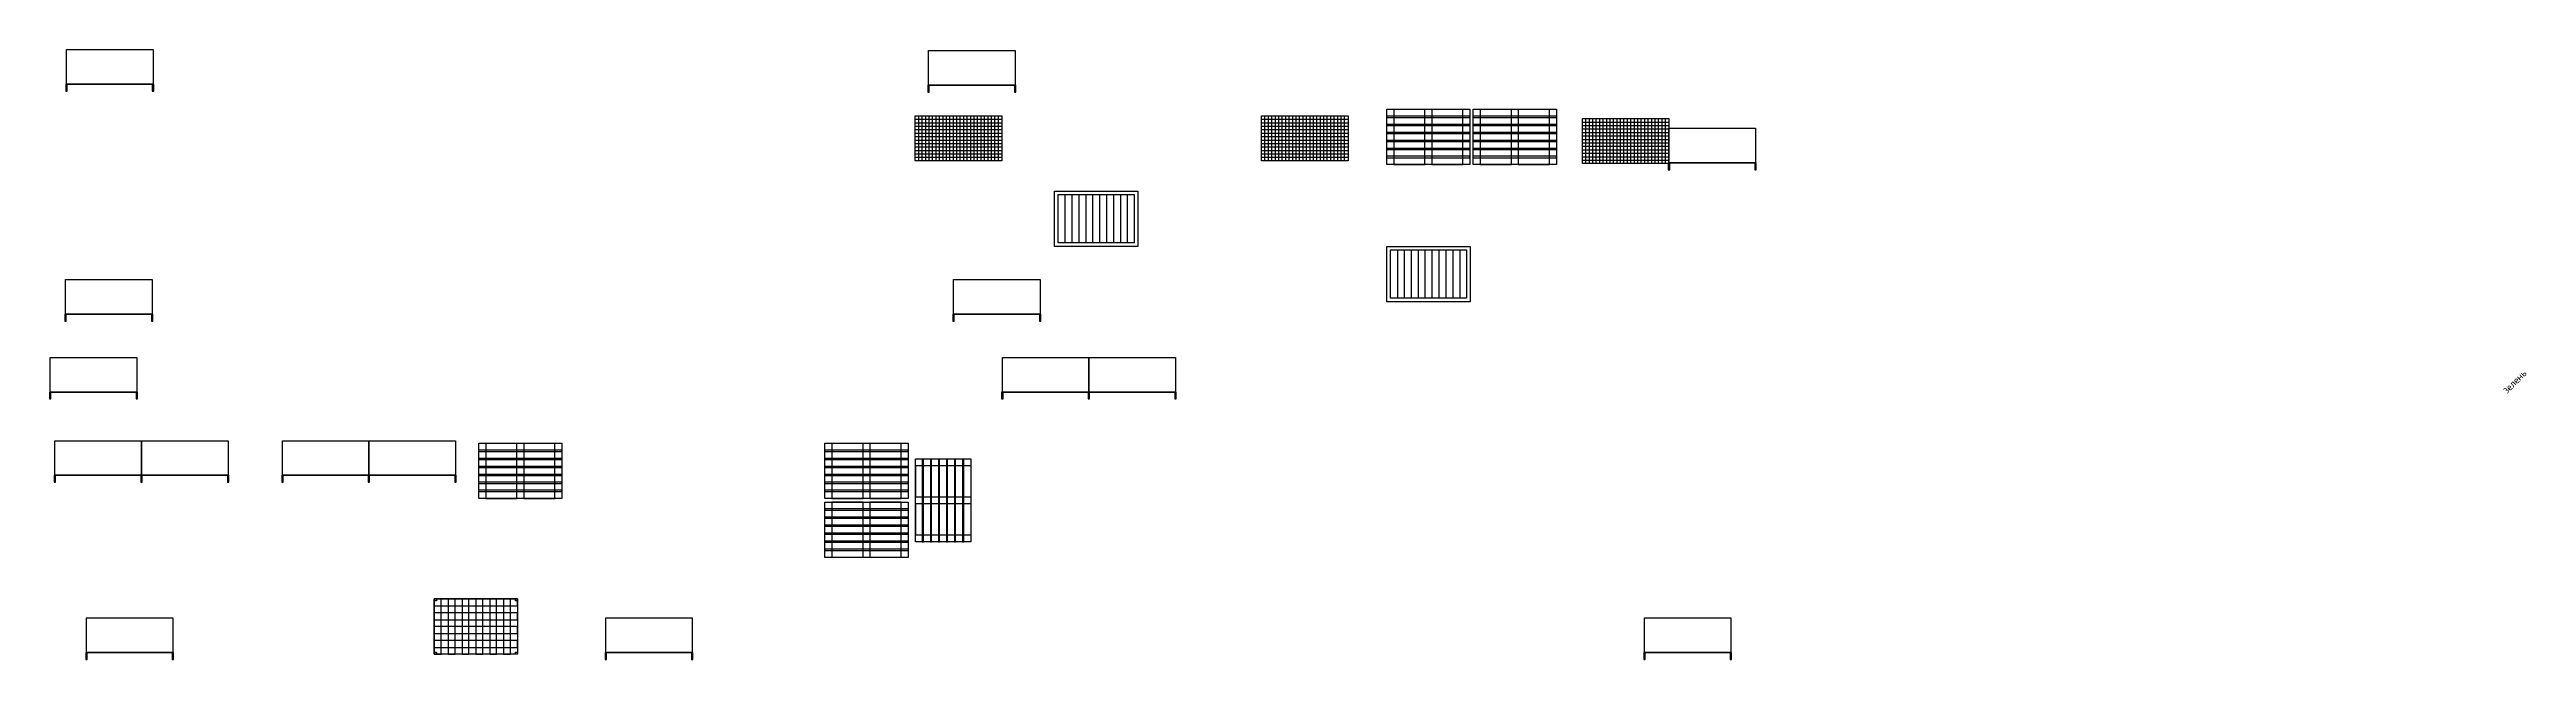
# Model space of a CAD drawing. Extents: x -150237 to 313168, y -187365 to 36962.
# Drawn here: x -147236 to -111465, y -36501 to -27687 of the extents above; entities that cross this region are included whole.
import ezdxf

# ---------------------------------------------------------------- set-up
doc = ezdxf.new("R2010")
doc.units = 0
doc.header["$LTSCALE"] = 50
doc.layers.add('оборудованиеOLD', color=90, linetype='CONTINUOUS')
doc.styles.get("Standard").update_dxf_attribs({"font": 'isocpeur.ttf'})

msp = doc.modelspace()

# ---------------------------------------------------------------- linework, layer by layer
at = {"layer": 'оборудованиеOLD', "color": 6}
for p, q in [((-134733, -28694.8), (-133483, -28694.8)), ((-134733, -28744.8), (-133483, -28744.8)), ((-134733, -28794.8), (-133483, -28794.8)), ((-134733, -28844.8), (-133483, -28844.8)), ((-134733, -28894.8), (-133483, -28894.8)), ((-134733, -28944.8), (-133483, -28944.8)), ((-134683, -29294.8), (-134683, -28644.8)), ((-134633, -29294.8), (-134633, -28644.8)), ((-134583, -29294.8), (-134583, -28644.8)), ((-134533, -29294.8), (-134533, -28644.8)), ((-134483, -29294.8), (-134483, -28644.8)), ((-134433, -29294.8), (-134433, -28644.8)), ((-134383, -29294.8), (-134383, -28644.8)), ((-134333, -29294.8), (-134333, -28644.8)), ((-134283, -29294.8), (-134283, -28644.8)), ((-134233, -29294.8), (-134233, -28644.8)), ((-134183, -29294.8), (-134183, -28644.8)), ((-134133, -29294.8), (-134133, -28644.8)), ((-134083, -29294.8), (-134083, -28644.8)), ((-134033, -29294.8), (-134033, -28644.8)), ((-133983, -29294.8), (-133983, -28644.8)), ((-133933, -29294.8), (-133933, -28644.8)), ((-133883, -29294.8), (-133883, -28644.8)), ((-133833, -29294.8), (-133833, -28644.8)), ((-133783, -29294.8), (-133783, -28644.8)), ((-133733, -29294.8), (-133733, -28644.8)), ((-133683, -29294.8), (-133683, -28644.8)), ((-133633, -29294.8), (-133633, -28644.8)), ((-133583, -29294.8), (-133583, -28644.8)), ((-133533, -29294.8), (-133533, -28644.8)), ((-129733, -28694.8), (-128483, -28694.8)), ((-129733, -28744.8), (-128483, -28744.8)), ((-129733, -28794.8), (-128483, -28794.8)), ((-129733, -28844.8), (-128483, -28844.8)), ((-129733, -28894.8), (-128483, -28894.8)), ((-129733, -28944.8), (-128483, -28944.8)), ((-129683, -29294.8), (-129683, -28644.8)), ((-129633, -29294.8), (-129633, -28644.8)), ((-129583, -29294.8), (-129583, -28644.8)), ((-129533, -29294.8), (-129533, -28644.8)), ((-129483, -29294.8), (-129483, -28644.8)), ((-129433, -29294.8), (-129433, -28644.8)), ((-129383, -29294.8), (-129383, -28644.8)), ((-129333, -29294.8), (-129333, -28644.8)), ((-129283, -29294.8), (-129283, -28644.8)), ((-129233, -29294.8), (-129233, -28644.8)), ((-129183, -29294.8), (-129183, -28644.8)), ((-129133, -29294.8), (-129133, -28644.8)), ((-129083, -29294.8), (-129083, -28644.8)), ((-129033, -29294.8), (-129033, -28644.8)), ((-128983, -29294.8), (-128983, -28644.8)), ((-128933, -29294.8), (-128933, -28644.8)), ((-128883, -29294.8), (-128883, -28644.8)), ((-128833, -29294.8), (-128833, -28644.8)), ((-128783, -29294.8), (-128783, -28644.8)), ((-128733, -29294.8), (-128733, -28644.8)), ((-128683, -29294.8), (-128683, -28644.8)), ((-128633, -29294.8), (-128633, -28644.8)), ((-128583, -29294.8), (-128583, -28644.8)), ((-128533, -29294.8), (-128533, -28644.8)), ((-125098.6, -28735.7), (-123848.6, -28735.7)), ((-125098.6, -28785.7), (-123848.6, -28785.7)), ((-125098.6, -28835.7), (-123848.6, -28835.7)), ((-125098.6, -28885.7), (-123848.6, -28885.7)), ((-125098.6, -28935.7), (-123848.6, -28935.7)), ((-125048.6, -29335.7), (-125048.6, -28685.7)), ((-124998.6, -29335.7), (-124998.6, -28685.7)), ((-124948.6, -29335.7), (-124948.6, -28685.7)), ((-124898.6, -29335.7), (-124898.6, -28685.7)), ((-124848.6, -29335.7), (-124848.6, -28685.7)), ((-124798.6, -29335.7), (-124798.6, -28685.7)), ((-124748.6, -29335.7), (-124748.6, -28685.7)), ((-124698.6, -29335.7), (-124698.6, -28685.7)), ((-124648.6, -29335.7), (-124648.6, -28685.7)), ((-124598.6, -29335.7), (-124598.6, -28685.7)), ((-124548.6, -29335.7), (-124548.6, -28685.7)), ((-124498.6, -29335.7), (-124498.6, -28685.7)), ((-124448.6, -29335.7), (-124448.6, -28685.7)), ((-124398.6, -29335.7), (-124398.6, -28685.7)), ((-124348.6, -29335.7), (-124348.6, -28685.7)), ((-124298.6, -29335.7), (-124298.6, -28685.7)), ((-124248.6, -29335.7), (-124248.6, -28685.7)), ((-124198.6, -29335.7), (-124198.6, -28685.7)), ((-124148.6, -29335.7), (-124148.6, -28685.7)), ((-124098.6, -29335.7), (-124098.6, -28685.7)), ((-124048.6, -29335.7), (-124048.6, -28685.7)), ((-123998.6, -29335.7), (-123998.6, -28685.7)), ((-123948.6, -29335.7), (-123948.6, -28685.7)), ((-123898.6, -29335.7), (-123898.6, -28685.7)), ((-134733, -28994.8), (-133483, -28994.8)), ((-134733, -29044.8), (-133483, -29044.8)), ((-134733, -29094.8), (-133483, -29094.8)), ((-134733, -29144.8), (-133483, -29144.8)), ((-134733, -29194.8), (-133483, -29194.8)), ((-134733, -29244.8), (-133483, -29244.8)), ((-129733, -28994.8), (-128483, -28994.8)), ((-129733, -29044.8), (-128483, -29044.8)), ((-129733, -29094.8), (-128483, -29094.8)), ((-129733, -29144.8), (-128483, -29144.8)), ((-129733, -29194.8), (-128483, -29194.8)), ((-129733, -29244.8), (-128483, -29244.8)), ((-125098.6, -28985.7), (-123848.6, -28985.7)), ((-125098.6, -29035.7), (-123848.6, -29035.7)), ((-125098.6, -29085.7), (-123848.6, -29085.7)), ((-125098.6, -29135.7), (-123848.6, -29135.7)), ((-125098.6, -29185.7), (-123848.6, -29185.7)), ((-125098.6, -29235.7), (-123848.6, -29235.7)), ((-125098.6, -29285.7), (-123848.6, -29285.7))]:
    msp.add_line(p, q, dxfattribs=at)
at = {"layer": 'оборудованиеOLD', "color": 104}
for p, q in [((-132721.4, -30532.3), (-132721.4, -29732.3)), ((-132721.4, -29732.3), (-131521.4, -29732.3)), ((-132671.4, -30482.3), (-132671.4, -29782.3)), ((-132671.4, -29782.3), (-131571.4, -29782.3)), ((-132571.4, -29782.3), (-132571.4, -30482.3)), ((-132471.4, -29782.3), (-132471.4, -30482.3)), ((-132371.4, -29782.3), (-132371.4, -30482.3)), ((-132271.4, -29782.3), (-132271.4, -30482.3)), ((-132171.4, -30482.3), (-132171.4, -29782.3)), ((-132071.4, -29782.3), (-132071.4, -30482.3)), ((-131971.4, -29782.3), (-131971.4, -30482.3)), ((-131871.4, -29782.3), (-131871.4, -30482.3)), ((-131771.4, -29782.3), (-131771.4, -30482.3)), ((-131671.4, -29782.3), (-131671.4, -30482.3)), ((-131571.4, -29782.3), (-131571.4, -30482.3)), ((-131521.4, -29732.3), (-131521.4, -30532.3)), ((-131521.4, -30532.3), (-132721.4, -30532.3)), ((-131571.4, -30482.3), (-132671.4, -30482.3)), ((-127921.4, -31332.3), (-127921.4, -30532.3)), ((-127921.4, -30532.3), (-126721.4, -30532.3)), ((-127871.4, -31282.3), (-127871.4, -30582.3)), ((-127871.4, -30582.3), (-126771.4, -30582.3)), ((-127771.4, -30582.3), (-127771.4, -31282.3)), ((-127671.4, -30582.3), (-127671.4, -31282.3)), ((-127571.4, -30582.3), (-127571.4, -31282.3)), ((-127471.4, -30582.3), (-127471.4, -31282.3)), ((-127371.4, -31282.3), (-127371.4, -30582.3)), ((-127271.4, -30582.3), (-127271.4, -31282.3)), ((-127171.4, -30582.3), (-127171.4, -31282.3)), ((-127071.4, -30582.3), (-127071.4, -31282.3)), ((-126971.4, -30582.3), (-126971.4, -31282.3)), ((-126871.4, -30582.3), (-126871.4, -31282.3)), ((-126771.4, -30582.3), (-126771.4, -31282.3)), ((-126721.4, -30532.3), (-126721.4, -31332.3)), ((-126721.4, -31332.3), (-127921.4, -31332.3)), ((-126771.4, -31282.3), (-127871.4, -31282.3))]:
    msp.add_line(p, q, dxfattribs=at)
at = {"layer": 'оборудованиеOLD', "color": 3}
for points in [[(-146992, -28187.3), (-146992, -27687.3), (-145742, -27687.3), (-145742, -28187.3), (-146992, -28187.3), (-147002, -28187.3), (-147002, -28287.3), (-146982, -28287.3), (-146982, -28187.3), (-145752, -28187.3), (-145752, -28287.3), (-145732, -28287.3), (-145732, -28187.3), (-145742, -28187.3)], [(-134540.7, -28203), (-134540.7, -27703), (-133290.7, -27703), (-133290.7, -28203), (-134540.7, -28203), (-134550.7, -28203), (-134550.7, -28303), (-134530.7, -28303), (-134530.7, -28203), (-133300.7, -28203), (-133300.7, -28303), (-133280.7, -28303), (-133280.7, -28203), (-133290.7, -28203)], [(-123848.6, -29325.7), (-123848.6, -28825.7), (-122598.6, -28825.7), (-122598.6, -29325.7), (-123848.6, -29325.7), (-123858.6, -29325.7), (-123858.6, -29425.7), (-123838.6, -29425.7), (-123838.6, -29325.7), (-122608.6, -29325.7), (-122608.6, -29425.7), (-122588.6, -29425.7), (-122588.6, -29325.7), (-122598.6, -29325.7)], [(-147004, -31511.1), (-147004, -31011.1), (-145754, -31011.1), (-145754, -31511.1), (-147004, -31511.1), (-147014, -31511.1), (-147014, -31611.1), (-146994, -31611.1), (-146994, -31511.1), (-145764, -31511.1), (-145764, -31611.1), (-145744, -31611.1), (-145744, -31511.1), (-145754, -31511.1)], [(-134180.1, -31511.1), (-134180.1, -31011.1), (-132930.1, -31011.1), (-132930.1, -31511.1), (-134180.1, -31511.1), (-134190.1, -31511.1), (-134190.1, -31611.1), (-134170.1, -31611.1), (-134170.1, -31511.1), (-132940.1, -31511.1), (-132940.1, -31611.1), (-132920.1, -31611.1), (-132920.1, -31511.1), (-132930.1, -31511.1)], [(-147226.2, -32636.5), (-147226.2, -32136.5), (-145976.2, -32136.5), (-145976.2, -32636.5), (-147226.2, -32636.5), (-147236.2, -32636.5), (-147236.2, -32736.5), (-147216.2, -32736.5), (-147216.2, -32636.5), (-145986.2, -32636.5), (-145986.2, -32736.5), (-145966.2, -32736.5), (-145966.2, -32636.5), (-145976.2, -32636.5)], [(-133476.2, -32636.5), (-133476.2, -32136.5), (-132226.2, -32136.5), (-132226.2, -32636.5), (-133476.2, -32636.5), (-133486.2, -32636.5), (-133486.2, -32736.5), (-133466.2, -32736.5), (-133466.2, -32636.5), (-132236.2, -32636.5), (-132236.2, -32736.5), (-132216.2, -32736.5), (-132216.2, -32636.5), (-132226.2, -32636.5)], [(-132226.2, -32636.5), (-132226.2, -32136.5), (-130976.2, -32136.5), (-130976.2, -32636.5), (-132226.2, -32636.5), (-132236.2, -32636.5), (-132236.2, -32736.5), (-132216.2, -32736.5), (-132216.2, -32636.5), (-130986.2, -32636.5), (-130986.2, -32736.5), (-130966.2, -32736.5), (-130966.2, -32636.5), (-130976.2, -32636.5)], [(-147158.1, -33839.2), (-147158.1, -33339.2), (-145908.1, -33339.2), (-145908.1, -33839.2), (-147158.1, -33839.2), (-147168.1, -33839.2), (-147168.1, -33939.2), (-147148.1, -33939.2), (-147148.1, -33839.2), (-145918.1, -33839.2), (-145918.1, -33939.2), (-145898.1, -33939.2), (-145898.1, -33839.2), (-145908.1, -33839.2)], [(-145908.1, -33839.2), (-145908.1, -33339.2), (-144658.1, -33339.2), (-144658.1, -33839.2), (-145908.1, -33839.2), (-145918.1, -33839.2), (-145918.1, -33939.2), (-145898.1, -33939.2), (-145898.1, -33839.2), (-144668.1, -33839.2), (-144668.1, -33939.2), (-144648.1, -33939.2), (-144648.1, -33839.2), (-144658.1, -33839.2)], [(-143873.5, -33839.2), (-143873.5, -33339.2), (-142623.5, -33339.2), (-142623.5, -33839.2), (-143873.5, -33839.2), (-143883.5, -33839.2), (-143883.5, -33939.2), (-143863.5, -33939.2), (-143863.5, -33839.2), (-142633.5, -33839.2), (-142633.5, -33939.2), (-142613.5, -33939.2), (-142613.5, -33839.2), (-142623.5, -33839.2)], [(-142623.5, -33839.2), (-142623.5, -33339.2), (-141373.5, -33339.2), (-141373.5, -33839.2), (-142623.5, -33839.2), (-142633.5, -33839.2), (-142633.5, -33939.2), (-142613.5, -33939.2), (-142613.5, -33839.2), (-141383.5, -33839.2), (-141383.5, -33939.2), (-141363.5, -33939.2), (-141363.5, -33839.2), (-141373.5, -33839.2)], [(-146704.3, -36400.5), (-146704.3, -35900.5), (-145454.3, -35900.5), (-145454.3, -36400.5), (-146704.3, -36400.5), (-146714.3, -36400.5), (-146714.3, -36500.5), (-146694.3, -36500.5), (-146694.3, -36400.5), (-145464.3, -36400.5), (-145464.3, -36500.5), (-145444.3, -36500.5), (-145444.3, -36400.5), (-145454.3, -36400.5)], [(-139204.3, -36400.5), (-139204.3, -35900.5), (-137954.3, -35900.5), (-137954.3, -36400.5), (-139204.3, -36400.5), (-139214.3, -36400.5), (-139214.3, -36500.5), (-139194.3, -36500.5), (-139194.3, -36400.5), (-137964.3, -36400.5), (-137964.3, -36500.5), (-137944.3, -36500.5), (-137944.3, -36400.5), (-137954.3, -36400.5)], [(-124204.3, -36400.5), (-124204.3, -35900.5), (-122954.3, -35900.5), (-122954.3, -36400.5), (-124204.3, -36400.5), (-124214.3, -36400.5), (-124214.3, -36500.5), (-124194.3, -36500.5), (-124194.3, -36400.5), (-122964.3, -36400.5), (-122964.3, -36500.5), (-122944.3, -36500.5), (-122944.3, -36400.5), (-122954.3, -36400.5)]]:
    msp.add_lwpolyline(points, dxfattribs=at)
at = {"layer": 'оборудованиеOLD', "color": 30}
for points in [[(-127924.5, -29350.7), (-127924.5, -28550.7), (-126724.5, -28550.7), (-126724.5, -29350.7), (-127924.5, -29350.7), (-127924.5, -29250.7), (-126724.5, -29250.7), (-126724.5, -29230.7), (-127924.5, -29230.7), (-127924.5, -29130.7), (-126724.5, -29130.7), (-126724.5, -29115.7), (-127924.5, -29115.7), (-127924.5, -29015.7), (-126724.5, -29015.7), (-126724.5, -29000.7), (-127924.5, -29000.7), (-127924.5, -28900.7), (-126724.5, -28900.7), (-126724.5, -28885.7), (-127924.5, -28885.7), (-127924.5, -28785.7), (-126724.5, -28785.7), (-126724.5, -28770.7), (-127924.5, -28770.7), (-127924.5, -28670.7), (-126724.5, -28670.7), (-126724.5, -28650.7), (-127924.5, -28650.7), (-127924.5, -28550.7), (-127824.5, -28550.7), (-127824.5, -29350.7), (-127374.5, -29350.7), (-127374.5, -28550.7), (-127274.5, -28550.7), (-127274.5, -29350.7), (-126824.5, -29350.7), (-126824.5, -28550.7)], [(-126674.5, -29350.7), (-126674.5, -28550.7), (-125474.5, -28550.7), (-125474.5, -29350.7), (-126674.5, -29350.7), (-126674.5, -29250.7), (-125474.5, -29250.7), (-125474.5, -29230.7), (-126674.5, -29230.7), (-126674.5, -29130.7), (-125474.5, -29130.7), (-125474.5, -29115.7), (-126674.5, -29115.7), (-126674.5, -29015.7), (-125474.5, -29015.7), (-125474.5, -29000.7), (-126674.5, -29000.7), (-126674.5, -28900.7), (-125474.5, -28900.7), (-125474.5, -28885.7), (-126674.5, -28885.7), (-126674.5, -28785.7), (-125474.5, -28785.7), (-125474.5, -28770.7), (-126674.5, -28770.7), (-126674.5, -28670.7), (-125474.5, -28670.7), (-125474.5, -28650.7), (-126674.5, -28650.7), (-126674.5, -28550.7), (-126574.5, -28550.7), (-126574.5, -29350.7), (-126124.5, -29350.7), (-126124.5, -28550.7), (-126024.5, -28550.7), (-126024.5, -29350.7), (-125574.5, -29350.7), (-125574.5, -28550.7)], [(-141037.5, -34175.5), (-141037.5, -33375.5), (-139837.5, -33375.5), (-139837.5, -34175.5), (-141037.5, -34175.5), (-141037.5, -34075.5), (-139837.5, -34075.5), (-139837.5, -34055.5), (-141037.5, -34055.5), (-141037.5, -33955.5), (-139837.5, -33955.5), (-139837.5, -33940.5), (-141037.5, -33940.5), (-141037.5, -33840.5), (-139837.5, -33840.5), (-139837.5, -33825.5), (-141037.5, -33825.5), (-141037.5, -33725.5), (-139837.5, -33725.5), (-139837.5, -33710.5), (-141037.5, -33710.5), (-141037.5, -33610.5), (-139837.5, -33610.5), (-139837.5, -33595.5), (-141037.5, -33595.5), (-141037.5, -33495.5), (-139837.5, -33495.5), (-139837.5, -33475.5), (-141037.5, -33475.5), (-141037.5, -33375.5), (-140937.5, -33375.5), (-140937.5, -34175.5), (-140487.5, -34175.5), (-140487.5, -33375.5), (-140387.5, -33375.5), (-140387.5, -34175.5), (-139937.5, -34175.5), (-139937.5, -33375.5)], [(-136037.5, -34175.5), (-136037.5, -33375.5), (-134837.5, -33375.5), (-134837.5, -34175.5), (-136037.5, -34175.5), (-136037.5, -34075.5), (-134837.5, -34075.5), (-134837.5, -34055.5), (-136037.5, -34055.5), (-136037.5, -33955.5), (-134837.5, -33955.5), (-134837.5, -33940.5), (-136037.5, -33940.5), (-136037.5, -33840.5), (-134837.5, -33840.5), (-134837.5, -33825.5), (-136037.5, -33825.5), (-136037.5, -33725.5), (-134837.5, -33725.5), (-134837.5, -33710.5), (-136037.5, -33710.5), (-136037.5, -33610.5), (-134837.5, -33610.5), (-134837.5, -33595.5), (-136037.5, -33595.5), (-136037.5, -33495.5), (-134837.5, -33495.5), (-134837.5, -33475.5), (-136037.5, -33475.5), (-136037.5, -33375.5), (-135937.5, -33375.5), (-135937.5, -34175.5), (-135487.5, -34175.5), (-135487.5, -33375.5), (-135387.5, -33375.5), (-135387.5, -34175.5), (-134937.5, -34175.5), (-134937.5, -33375.5)], [(-134732.5, -33600.5), (-133932.5, -33600.5), (-133932.5, -34800.5), (-134732.5, -34800.5), (-134732.5, -33600.5), (-134632.5, -33600.5), (-134632.5, -34800.5), (-134612.5, -34800.5), (-134612.5, -33600.5), (-134512.5, -33600.5), (-134512.5, -34800.5), (-134497.5, -34800.5), (-134497.5, -33600.5), (-134397.5, -33600.5), (-134397.5, -34800.5), (-134382.5, -34800.5), (-134382.5, -33600.5), (-134282.5, -33600.5), (-134282.5, -34800.5), (-134267.5, -34800.5), (-134267.5, -33600.5), (-134167.5, -33600.5), (-134167.5, -34800.5), (-134152.5, -34800.5), (-134152.5, -33600.5), (-134052.5, -33600.5), (-134052.5, -34800.5), (-134032.5, -34800.5), (-134032.5, -33600.5), (-133932.5, -33600.5), (-133932.5, -33700.5), (-134732.5, -33700.5), (-134732.5, -34150.5), (-133932.5, -34150.5), (-133932.5, -34250.5), (-134732.5, -34250.5), (-134732.5, -34700.5), (-133932.5, -34700.5)], [(-134837.5, -34225.5), (-134837.5, -35025.5), (-136037.5, -35025.5), (-136037.5, -34225.5), (-134837.5, -34225.5), (-134837.5, -34325.5), (-136037.5, -34325.5), (-136037.5, -34345.5), (-134837.5, -34345.5), (-134837.5, -34445.5), (-136037.5, -34445.5), (-136037.5, -34460.5), (-134837.5, -34460.5), (-134837.5, -34560.5), (-136037.5, -34560.5), (-136037.5, -34575.5), (-134837.5, -34575.5), (-134837.5, -34675.5), (-136037.5, -34675.5), (-136037.5, -34690.5), (-134837.5, -34690.5), (-134837.5, -34790.5), (-136037.5, -34790.5), (-136037.5, -34805.5), (-134837.5, -34805.5), (-134837.5, -34905.5), (-136037.5, -34905.5), (-136037.5, -34925.5), (-134837.5, -34925.5), (-134837.5, -35025.5), (-134937.5, -35025.5), (-134937.5, -34225.5), (-135387.5, -34225.5), (-135387.5, -35025.5), (-135487.5, -35025.5), (-135487.5, -34225.5), (-135937.5, -34225.5), (-135937.5, -35025.5)]]:
    msp.add_lwpolyline(points, dxfattribs=at)
at = {"layer": 'оборудованиеOLD', "color": 6}
for points in [[(-133483, -29294.8), (-134733, -29294.8), (-134733, -28644.8), (-133483, -28644.8)], [(-128483, -29294.8), (-129733, -29294.8), (-129733, -28644.8), (-128483, -28644.8)], [(-123848.6, -29335.7), (-125098.6, -29335.7), (-125098.6, -28685.7), (-123848.6, -28685.7)]]:
    msp.add_lwpolyline(points, close=True, dxfattribs=at)
at = {"layer": 'оборудованиеOLD', "color": 252}
msp.add_lwpolyline([(-140479.3, -36425.5), (-141679.3, -36425.5), (-141679.3, -36325.5), (-140479.3, -36325.5), (-140479.3, -36225.5), (-141679.3, -36225.5), (-141679.3, -36125.5), (-140479.3, -36125.5), (-140479.3, -36025.5), (-141679.3, -36025.5), (-141679.3, -35925.5), (-140479.3, -35925.5), (-140479.3, -35825.5), (-141679.3, -35825.5), (-141679.3, -35725.5), (-140479.3, -35725.5), (-140479.3, -35625.5), (-141679.3, -35625.5), (-141679.3, -36425.5), (-141579.3, -36425.5), (-141579.3, -35625.5), (-141479.3, -35625.5), (-141479.3, -36425.5), (-141379.3, -36425.5), (-141379.3, -35625.5), (-141279.3, -35625.5), (-141279.3, -36425.5), (-141179.3, -36425.5), (-141179.3, -35625.5), (-141079.3, -35625.5), (-141079.3, -36425.5), (-140979.3, -36425.5), (-140979.3, -35625.5), (-140879.3, -35625.5), (-140879.3, -36425.5), (-140779.3, -36425.5), (-140779.3, -35625.5), (-140679.3, -35625.5), (-140679.3, -36425.5), (-140579.3, -36425.5), (-140579.3, -35625.5), (-140479.3, -35625.5), (-140479.3, -36425.5), (-140509.3, -36425.5), (-140509.3, -36395.5), (-140479.3, -36395.5), (-140479.3, -36425.5), (-141679.3, -36425.5), (-141679.3, -36395.5), (-141649.3, -36395.5), (-141649.3, -36425.5), (-141679.3, -36425.5), (-141679.3, -35625.5), (-141649.3, -35625.5), (-141649.3, -35655.5), (-141679.3, -35655.5), (-141679.3, -35625.5), (-140479.3, -35625.5), (-140479.3, -35655.5), (-140509.3, -35655.5), (-140509.3, -35625.5), (-140479.3, -35625.5), (-140479.3, -36425.5)], dxfattribs=at)

# ---------------------------------------------------------------- texts
at = {"layer": 'оборудованиеOLD', "color": 1, "insert": (-111635.3, -32483.7), "char_height": 100, "width": 745.953, "attachment_point": 5, "rotation": 45.00004}
msp.add_mtext('зелень', dxfattribs=at)

doc.saveas('drawing.dxf')
